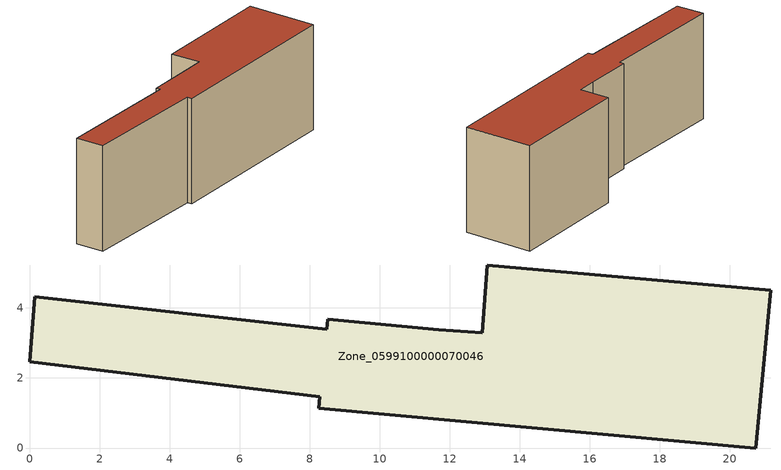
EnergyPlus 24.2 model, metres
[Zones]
Zone_0599100000070046
 floor ground (C_G): 8.29,1.47 0,2.47 0.15,4.32 8.48,3.39 8.51,3.68 11.69,3.38 12.94,3.29 13.06,5.23 21.18,4.51 20.74,0 8.26,1.14 z0
 wall outside (C_F): 12.94,3.29 11.69,3.38 8.51,3.68 8.48,3.39 0.15,4.32 0,2.47 8.29,1.47 8.26,1.14 20.74,0 21.18,4.51 13.06,5.23 12.94,3.29 z0:6.82
 roof outside (C_R): 8.26,1.14 20.74,0 21.18,4.51 13.06,5.23 12.94,3.29 11.69,3.38 8.51,3.68 8.48,3.39 0.15,4.32 0,2.47 8.29,1.47 z6.82
[BUILDING]
Pand.0599100000070046: North Axis=0; Terrain=City; Loads Convergence Tolerance Value=0.04; Temperature Convergence Tolerance Value=0.4; Solar Distribution=FullExterior; Maximum Number of Warmup Days=25; Minimum Number of Warmup Days=1
[Site:Location]
Rotterdam.The.Hague.AP_ZH_NLD Design_Conditions: Latitude=51.96; Longitude=4.45; Time Zone=1; Elevation=-4.5
[SITE:GROUNDTEMPERATURE:BUILDINGSURFACE]
18, 18, 18, 18, 18, 18, 18, 18, 18, 18, 18, 18
[MATERIAL] Thermal Absorptance=0.9; Solar Absorptance=0.7; Visible Absorptance=0.7
Name | Roughness | Thickness | Conductivity | Density | Specific Heat
G.TI.1946 | MediumSmooth | 0.15 | 1 | 540 | 1210
F.TI.1946 | Rough | 0.3 | 0.857143 | 1920 | 840
R.TI.1946 | MediumRough | 0.2 | 0.1 | 1500 | 1000
[CONSTRUCTION]
C_G: G.TI.1946
C_F: F.TI.1946
C_R: R.TI.1946
[ZONE]
Zone_0599100000070046: Type=1; Multiplier=1; Ceiling Height=Autocalculate; Volume=Autocalculate; Floor Area=autocalculate; Part of Total Floor Area=Yes
[ZONEINFILTRATION:DESIGNFLOWRATE]
Infil_Zone_0599100000070046: Zone or ZoneList or Space or SpaceList=Zone_0599100000070046; Schedule=AlwaysOn; Design Flow Rate Calculation Method=Flow/Area; Flow Rate per Floor Area=0.003; Constant Term Coefficient=1; Temperature Term Coefficient=0; Velocity Term Coefficient=0; Velocity Squared Term Coefficient=0
[HVACTEMPLATE:ZONE:IDEALLOADSAIRSYSTEM]
Zone_0599100000070046: Maximum Heating Supply Air Temperature=50; Minimum Cooling Supply Air Temperature=13; Maximum Heating Supply Air Humidity Ratio=0.0156; Minimum Cooling Supply Air Humidity Ratio=0.0077; Heating Limit=NoLimit; Cooling Limit=NoLimit; Dehumidification Control Type=ConstantSensibleHeatRatio; Cooling Sensible Heat Ratio=0.7; Dehumidification Setpoint=60; Humidification Control Type=None; Humidification Setpoint=30; Outdoor Air Method=None; Outdoor Air Flow Rate per Person=0.00944; Outdoor Air Flow Rate per Zone Floor Area=0; Outdoor Air Flow Rate per Zone=0; Demand Controlled Ventilation Type=None; Outdoor Air Economizer Type=NoEconomizer; Heat Recovery Type=None; Sensible Heat Recovery Effectiveness=0.7; Latent Heat Recovery Effectiveness=0.65
[ZONECONTROL:THERMOSTAT]
ThermostatControl_Zone_0599100000070046: Zone or ZoneList=Zone_0599100000070046; Control Type Schedule=DualSetpointControlType; Control 1=Thermostat_Zone_0599100000070046; Temperature Difference Between Cutout And Setpoint=0
[THERMOSTATSETPOINT:DUALSETPOINT]
Thermostat_Zone_0599100000070046: Heating Setpoint Temperature Schedule=HeatingSetpoint_Zone_0599100000070046; Cooling Setpoint Temperature Schedule=CoolingSetpoint_Zone_0599100000070046
[SCHEDULE:COMPACT]
HeatingSetpoint_Zone_0599100000070046: Through: 12/31, For: AllDays, Until: 24:00, 21
CoolingSetpoint_Zone_0599100000070046: Through: 12/31, For: AllDays, Until: 24:00, 24
DualSetpointControlType: Through: 12/31, For: AllDays, Until: 24:00, 4
AlwaysOn: Through: 12/31, For: AllDays, Until: 24:00, 1
